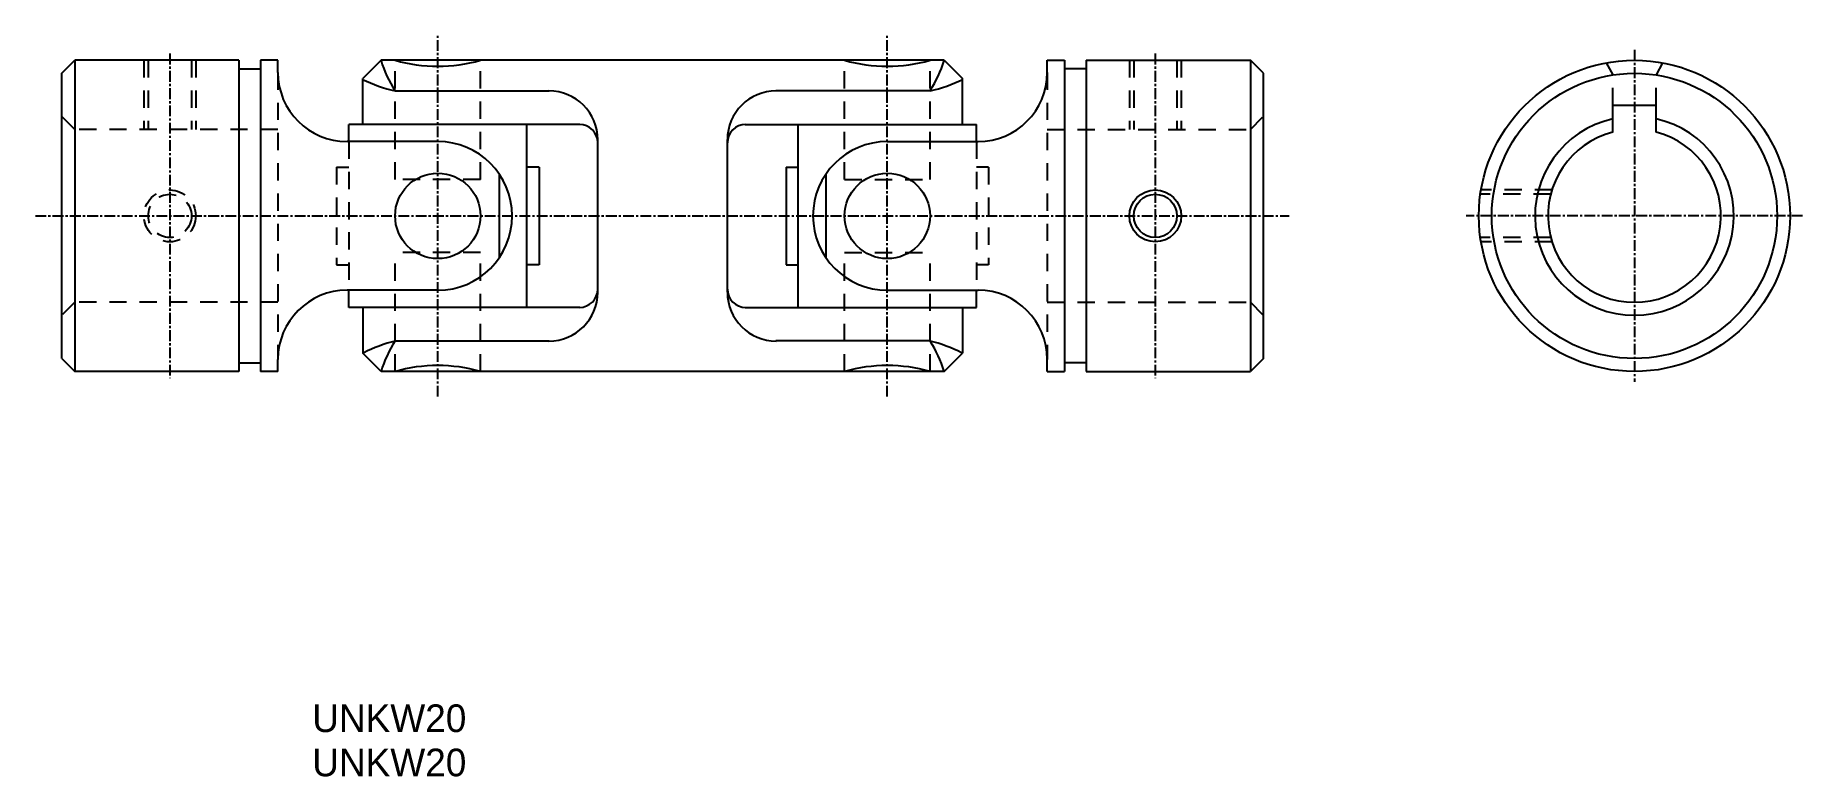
# Model space of a CAD drawing. Extents: x 62 to 267, y 69 to 155.
import ezdxf

# ---------------------------------------------------------------- set-up
doc = ezdxf.new("R2010")
doc.units = 0
doc.linetypes.add('CENTER', pattern=[2, 1.25, -0.25, 0.25, -0.25])
doc.linetypes.add('DASHED', pattern=[3.5, 2, -1.5])
doc.layers.get('0').update_dxf_attribs({"linetype": 'CONTINUOUS'})
doc.layers.add('CENTER', color=1, linetype='CENTER')

msp = doc.modelspace()

# ---------------------------------------------------------------- linework, layer by layer
for p, q in [((65.17, 150.44), (66.67, 151.94)), ((66.67, 151.94), (66.67, 115.94)), ((85.67, 151.94), (66.67, 151.94)), ((85.67, 151.94), (85.67, 115.94)), ((88.17, 151.94), (88.17, 115.94)), ((90.17, 151.94), (88.17, 151.94)), ((90.17, 150.54), (90.17, 151.94)), ((102.11, 151.94), (99.99, 149.82)), ((167.24, 151.94), (102.11, 151.94)), ((167.24, 151.94), (169.35, 149.82)), ((179.17, 150.54), (179.17, 151.94)), ((179.17, 151.94), (181.17, 151.94)), ((181.17, 151.94), (181.17, 115.94)), ((183.67, 151.94), (183.67, 115.94)), ((183.67, 151.94), (202.67, 151.94)), ((202.67, 151.94), (202.67, 115.94)), ((204.17, 150.44), (202.67, 151.94)), ((65.17, 117.44), (65.17, 150.44)), ((85.67, 150.94), (88.17, 150.94)), ((99.99, 144.53), (99.99, 149.82)), ((169.35, 144.53), (169.35, 149.82)), ((183.67, 150.94), (181.17, 150.94)), ((204.17, 117.44), (204.17, 150.44)), ((103.72, 148.41), (121.57, 148.41)), ((165.62, 148.41), (147.77, 148.41)), ((125.1, 144.53), (98.37, 144.53)), ((98.37, 142.54), (98.37, 144.53)), ((118.98, 123.35), (118.98, 144.53)), ((144.24, 144.53), (170.98, 144.53)), ((150.37, 123.35), (150.37, 144.53)), ((170.98, 142.54), (170.98, 144.53)), ((108.67, 142.54), (98.17, 142.54)), ((127.17, 125.11), (127.17, 142.76)), ((142.17, 125.11), (142.17, 142.76)), ((160.67, 142.54), (171.17, 142.54)), ((120.39, 139.58), (118.98, 139.58)), ((120.39, 139.58), (120.39, 128.29)), ((148.95, 139.58), (148.95, 128.29)), ((148.95, 139.58), (150.37, 139.58)), ((115.77, 138.79), (115.77, 129.08)), ((153.57, 138.79), (153.57, 129.08)), ((65.17, 133.94), (65.17, 133.94)), ((204.17, 133.94), (204.17, 133.94)), ((120.39, 128.29), (118.98, 128.29)), ((148.95, 128.29), (150.37, 128.29)), ((65.17, 125.69), (65.17, 125.69)), ((108.67, 125.34), (98.17, 125.34)), ((98.37, 123.35), (98.37, 125.34)), ((160.67, 125.34), (171.17, 125.34)), ((170.98, 123.35), (170.98, 125.34)), ((204.17, 125.69), (204.17, 125.69)), ((125.1, 123.35), (98.37, 123.35)), ((99.99, 123.35), (99.99, 118.06)), ((144.24, 123.35), (170.98, 123.35)), ((169.35, 123.35), (169.35, 118.06)), ((103.72, 119.47), (121.57, 119.47)), ((165.62, 119.47), (147.77, 119.47)), ((65.17, 117.44), (66.67, 115.94)), ((85.67, 116.94), (88.17, 116.94)), ((90.17, 115.94), (90.17, 117.34)), ((102.11, 115.94), (99.99, 118.06)), ((167.24, 115.94), (169.35, 118.06)), ((179.17, 115.94), (179.17, 117.34)), ((183.67, 116.94), (181.17, 116.94)), ((204.17, 117.44), (202.67, 115.94)), ((85.67, 115.94), (66.67, 115.94)), ((90.17, 115.94), (88.17, 115.94)), ((167.24, 115.94), (102.11, 115.94)), ((179.17, 115.94), (181.17, 115.94)), ((183.67, 115.94), (202.67, 115.94))]:
    msp.add_line(p, q)
at = {"color": 3, "linetype": 'DASHED'}
for p, q in [((74.67, 151.94), (74.67, 143.94)), ((75.17, 151.94), (75.17, 143.94)), ((80.17, 151.94), (80.17, 143.94)), ((80.67, 151.94), (80.67, 143.94)), ((103.73, 138.17), (103.73, 151.94)), ((113.61, 138.17), (113.61, 151.94)), ((155.73, 138.17), (155.73, 151.94)), ((165.61, 138.17), (165.61, 151.94)), ((188.67, 151.94), (188.67, 143.94)), ((189.17, 151.94), (189.17, 143.94)), ((194.17, 151.94), (194.17, 143.94)), ((194.67, 151.94), (194.67, 143.94)), ((243.83, 151.64), (244.6, 150.25)), ((250.36, 151.64), (249.6, 150.25)), ((90.17, 150.54), (90.17, 117.34)), ((179.17, 150.54), (179.17, 117.34)), ((244.6, 146.74), (244.6, 150.25)), ((249.6, 146.74), (249.6, 150.25)), ((66.67, 143.94), (65.17, 145.44)), ((202.67, 143.94), (204.17, 145.44)), ((90.17, 143.94), (66.67, 143.94)), ((179.17, 143.94), (202.67, 143.94)), ((98.37, 142.54), (98.37, 125.34)), ((170.98, 142.54), (170.98, 125.34)), ((96.95, 139.58), (96.95, 128.29)), ((96.95, 139.58), (98.37, 139.58)), ((172.39, 139.58), (170.98, 139.58)), ((172.39, 139.58), (172.39, 128.29)), ((113.61, 138.17), (103.73, 138.17)), ((155.73, 138.17), (165.61, 138.17)), ((237.42, 136.44), (229.27, 136.44)), ((237.56, 136.94), (229.35, 136.94)), ((237.42, 131.44), (229.27, 131.44)), ((237.56, 130.94), (229.35, 130.94)), ((113.61, 129.7), (103.73, 129.7)), ((103.73, 115.94), (103.73, 129.7)), ((113.61, 115.94), (113.61, 129.7)), ((155.73, 115.94), (155.73, 129.7)), ((155.73, 129.7), (165.61, 129.7)), ((165.61, 115.94), (165.61, 129.7)), ((96.95, 128.29), (98.37, 128.29)), ((172.39, 128.29), (170.98, 128.29)), ((66.67, 123.94), (65.17, 122.44)), ((90.17, 123.94), (66.67, 123.94)), ((179.17, 123.94), (202.67, 123.94)), ((202.67, 123.94), (204.17, 122.44))]:
    msp.add_line(p, q, dxfattribs=at)
at = {"color": 7, "linetype": 'CONTINUOUS'}
for p, q in [((244.6, 143.62), (244.6, 146.74)), ((244.6, 146.74), (249.6, 146.74)), ((249.6, 143.62), (249.6, 146.74))]:
    msp.add_line(p, q, dxfattribs=at)
for centre, radius in [((247.1, 133.94), 18), ((108.67, 133.94), 4.94), ((160.67, 133.94), 4.94)]:
    msp.add_circle(centre, radius)
for centre, radius in [((247.1, 133.94), 16.5), ((191.67, 133.94), 2.5)]:
    msp.add_circle(centre, radius, dxfattribs=at)
at = {"color": 3, "linetype": 'DASHED'}
for radius in [3, 2.5]:
    msp.add_circle((77.67, 133.94), radius, dxfattribs=at)
at = {"color": 3, "linetype": 'CONTINUOUS'}
msp.add_circle((191.67, 133.94), 3, dxfattribs=at)
for centre, radius, start, end in [((115.62, 156.01), 14.12, 196.7742, 212.6003), ((108.67, 169.25), 18, 254.0672, 285.9328), ((160.67, 169.25), 18, 254.0672, 285.9328), ((153.72, 156.01), 14.12, 327.3997, 343.2258), ((98.17, 150.54), 8, 180, 270), ((107.73, 165.96), 18, 244.3798, 257.1678), ((161.62, 165.96), 18, 282.8322, 295.6202), ((171.17, 150.54), 8, 270, 360), ((121.52, 142.76), 5.65, 0, 90), ((147.82, 142.76), 5.65, 90, 180), ((125.05, 142.41), 2.12, 0, 90), ((144.29, 142.41), 2.12, 90, 180), ((108.67, 133.94), 8.6, 270, 90), ((160.67, 133.94), 8.6, 90, 270), ((98.17, 117.34), 8, 90, 180), ((121.52, 125.11), 5.65, 270, 0), ((125.05, 125.47), 2.12, 270, 0), ((144.29, 125.47), 2.12, 180, 270), ((147.82, 125.11), 5.65, 180, 270), ((171.17, 117.34), 8, 360, 90), ((108.18, 102.02), 18, 104.323, 116.6626), ((115.62, 111.86), 14.12, 147.3891, 163.206), ((153.72, 111.86), 14.12, 16.794, 32.6109), ((161.17, 102.02), 18, 63.3374, 75.677), ((108.67, 98.63), 18, 74.0672, 105.9328), ((160.67, 98.63), 18, 74.0672, 105.9328)]:
    msp.add_arc(centre, radius, start, end)
at = {"color": 7, "linetype": 'CONTINUOUS'}
for radius, start, end in [(11.5, 102.5559, 77.4441), (10, 104.4775, 75.5225)]:
    msp.add_arc((247.1, 133.94), radius, start, end, dxfattribs=at)
at = {"layer": 'CENTER', "color": 1, "linetype": 'CENTER'}
for p, q in [((108.67, 113.04), (108.67, 154.83)), ((160.67, 113.04), (160.67, 154.83)), ((77.67, 152.71), (77.67, 115.17)), ((191.67, 152.71), (191.67, 115.17)), ((247.1, 153.14), (247.1, 114.73)), ((62.11, 133.94), (207.17, 133.94)), ((266.56, 133.94), (227.64, 133.94))]:
    msp.add_line(p, q, dxfattribs=at)

# ---------------------------------------------------------------- texts
for p in [(94.14, 74.22), (94.14, 69.1)]:
    msp.add_text('UNKW20', height=3.2).set_placement(p)

doc.saveas('drawing.dxf')
